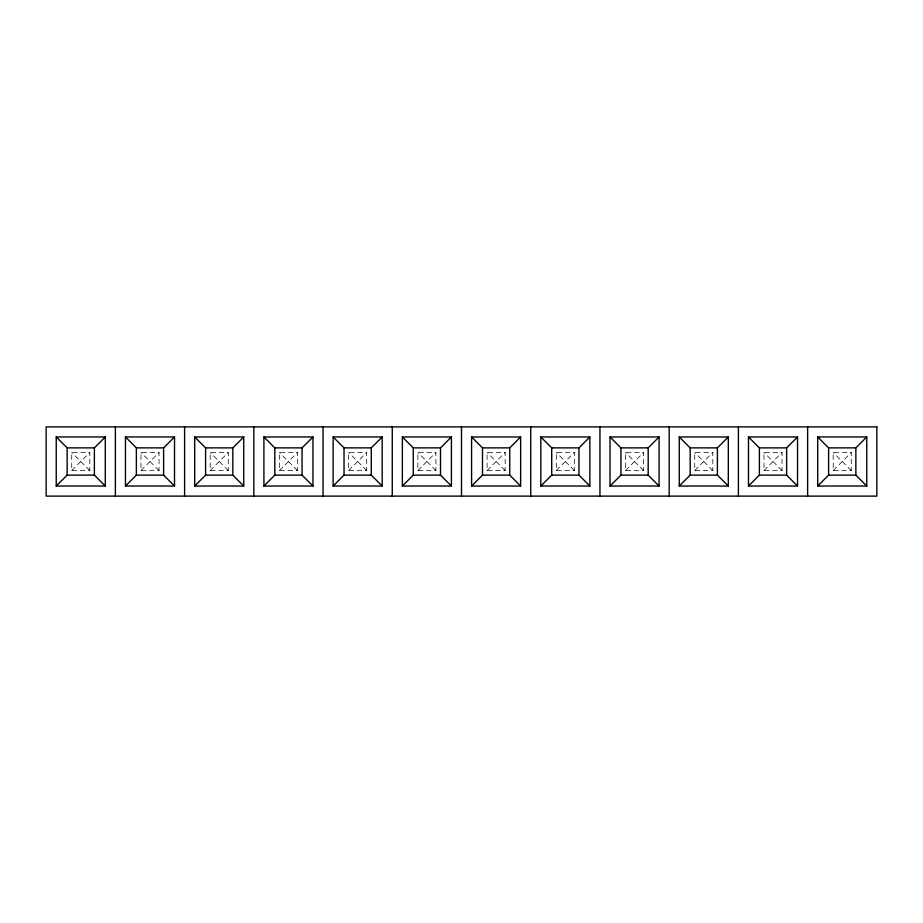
<?xml version="1.0" encoding="UTF-8"?>
<svg xmlns="http://www.w3.org/2000/svg" width="923" height="923" viewBox="0 0 923 923"><rect width="100%" height="100%" fill="white"/><g stroke="black" fill="none" stroke-linecap="round" stroke-linejoin="round"><path stroke-width="0.69" stroke-dasharray="4.62 3.46" d="M71.729 470.534L89.796 452.466L89.796 470.534L71.729 470.534L71.729 452.466L89.796 452.466M140.954 470.534L159.021 452.466L159.021 470.534L140.954 470.534L140.954 452.466L159.021 452.466M210.179 470.534L228.246 452.466L228.246 470.534L210.179 470.534L210.179 452.466L228.246 452.466M279.404 470.534L297.471 452.466L297.471 470.534L279.404 470.534L279.404 452.466L297.471 452.466M348.629 470.534L366.696 452.466L366.696 470.534L348.629 470.534L348.629 452.466L366.696 452.466M417.854 470.534L435.921 452.466L435.921 470.534L417.854 470.534L417.854 452.466L435.921 452.466M487.079 470.534L505.146 452.466L505.146 470.534L487.079 470.534L487.079 452.466L505.146 452.466M556.304 470.534L574.371 452.466L574.371 470.534L556.304 470.534L556.304 452.466L574.371 452.466M625.529 470.534L643.596 452.466L643.596 470.534L625.529 470.534L625.529 452.466L643.596 452.466M694.754 470.534L712.821 452.466L712.821 470.534L694.754 470.534L694.754 452.466L712.821 452.466M763.979 470.534L782.046 452.466L782.046 470.534L763.979 470.534L763.979 452.466L782.046 452.466M833.204 470.534L851.271 452.466L851.271 470.534L833.204 470.534L833.204 452.466L851.271 452.466M851.271 470.534L833.204 452.466M782.046 470.534L763.979 452.466M712.821 470.534L694.754 452.466M643.596 470.534L625.529 452.466M574.371 470.534L556.304 452.466M505.146 470.534L487.079 452.466M435.921 470.534L417.854 452.466M366.696 470.534L348.629 452.466M297.471 470.534L279.404 452.466M228.246 470.534L210.179 452.466M159.021 470.534L140.954 452.466M89.796 470.534L71.729 452.466"/><path stroke-width="1.38" d="M56.234 486.029L67.137 475.126L94.388 475.126L105.291 486.029L56.234 486.029L56.234 436.971L105.291 436.971L105.291 486.029M94.388 475.126L94.388 447.874L105.291 436.971M125.459 486.029L136.362 475.126L163.613 475.126L174.516 486.029L125.459 486.029L125.459 436.971L174.516 436.971L174.516 486.029M163.613 475.126L163.613 447.874L174.516 436.971M194.684 486.029L205.587 475.126L205.587 447.874L194.684 436.971L243.741 436.971L243.741 486.029L194.684 486.029L194.684 436.971M243.741 486.029L232.838 475.126L232.838 447.874L243.741 436.971M263.909 486.029L274.812 475.126L302.063 475.126L312.966 486.029L263.909 486.029L263.909 436.971L312.966 436.971L312.966 486.029M302.063 475.126L302.063 447.874L312.966 436.971M333.134 486.029L344.037 475.126L371.288 475.126L382.191 486.029L333.134 486.029L333.134 436.971L382.191 436.971L382.191 486.029M371.288 475.126L371.288 447.874L382.191 436.971M402.359 486.029L413.262 475.126L440.513 475.126L451.416 486.029L402.359 486.029L402.359 436.971L451.416 436.971L451.416 486.029M402.359 436.971L413.262 447.874L440.513 447.874L451.416 436.971M471.584 486.029L482.487 475.126L482.487 447.874L471.584 436.971L520.641 436.971L520.641 486.029L471.584 486.029L471.584 436.971M520.641 486.029L509.738 475.126L509.738 447.874L520.641 436.971M540.809 486.029L551.712 475.126L551.712 447.874L540.809 436.971L589.866 436.971L589.866 486.029L540.809 486.029L540.809 436.971M589.866 486.029L578.963 475.126L578.963 447.874L589.866 436.971M610.034 486.029L620.937 475.126L620.937 447.874L610.034 436.971L659.091 436.971L659.091 486.029L610.034 486.029L610.034 436.971M620.937 447.874L648.188 447.874L659.091 436.971M679.259 486.029L690.162 475.126L717.413 475.126L728.316 486.029L679.259 486.029L679.259 436.971L728.316 436.971L728.316 486.029M717.413 475.126L717.413 447.874L728.316 436.971M748.484 486.029L759.387 475.126L786.638 475.126L797.541 486.029L748.484 486.029L748.484 436.971L797.541 436.971L797.541 486.029M786.638 475.126L786.638 447.874L797.541 436.971M817.709 486.029L828.612 475.126L855.863 475.126L866.766 486.029L817.709 486.029L817.709 436.971L866.766 436.971L866.766 486.029M855.863 475.126L855.863 447.874L866.766 436.971M56.234 436.971L67.137 447.874L94.388 447.874M125.459 436.971L136.362 447.874L163.613 447.874M205.587 447.874L232.838 447.874M263.909 436.971L274.812 447.874L302.063 447.874M333.134 436.971L344.037 447.874L371.288 447.874M482.487 447.874L509.738 447.874M551.712 447.874L578.963 447.874M679.259 436.971L690.162 447.874L717.413 447.874M748.484 436.971L759.387 447.874L786.638 447.874M817.709 436.971L828.612 447.874L855.863 447.874M205.587 475.126L232.838 475.126M482.487 475.126L509.738 475.126M551.712 475.126L578.963 475.126M620.937 475.126L648.188 475.126L659.091 486.029M828.612 447.874L828.612 475.126M807.625 426.888L807.625 496.113M759.387 447.874L759.387 475.126M738.4 426.888L738.4 496.113M690.162 447.874L690.162 475.126M669.175 426.888L669.175 496.113M648.188 447.874L648.188 475.126M599.95 426.888L599.95 496.113M530.725 426.888L530.725 496.113M461.5 426.888L461.5 496.113M440.513 447.874L440.513 475.126M413.262 447.874L413.262 475.126M392.275 426.888L392.275 496.113M344.037 447.874L344.037 475.126M323.05 426.888L323.05 496.113M274.812 447.874L274.812 475.126M253.825 426.888L253.825 496.113M184.6 426.888L184.6 496.113M136.362 447.874L136.362 475.126M115.375 426.888L115.375 496.113M67.137 447.874L67.137 475.126M876.85 426.888L46.15 426.888L46.15 496.113L876.85 496.113L876.85 426.888"/></g></svg>
